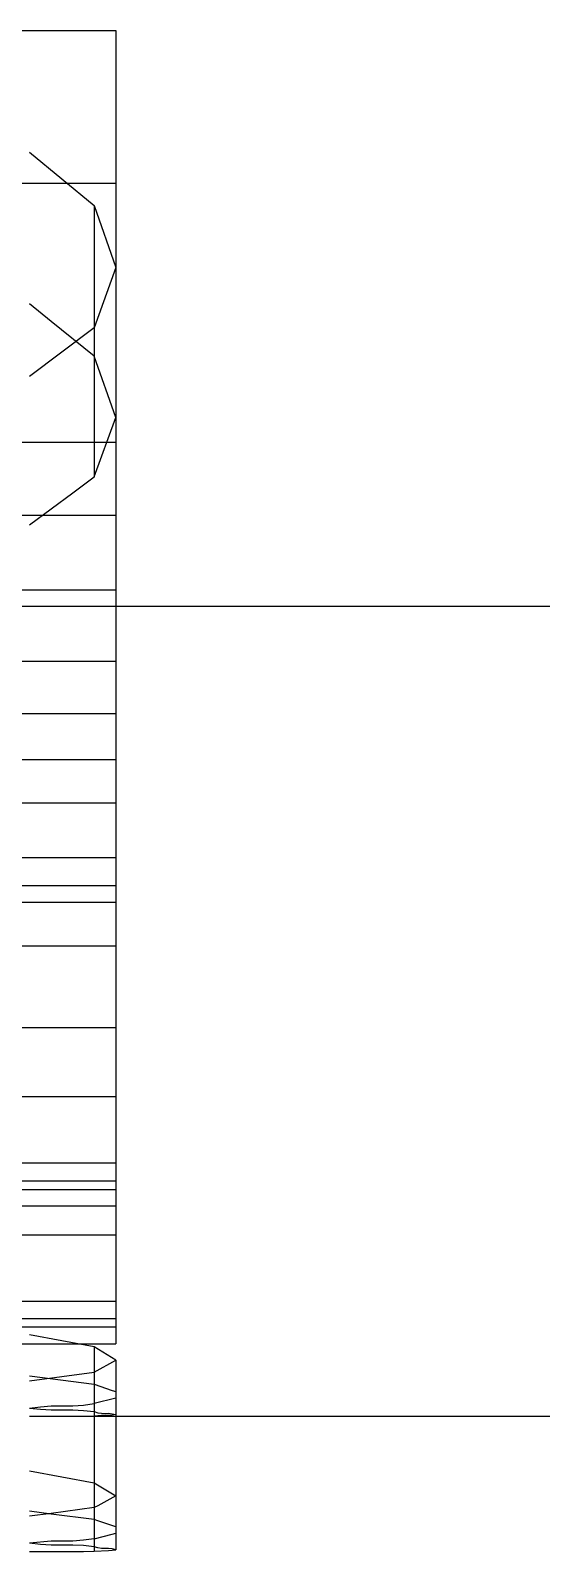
# Model space of a CAD drawing. Header units: millimetres. Extents: x -1 to 4489, y 0 to 1364.
# Drawn here: x 2723.778 to 2724.535, y 378.44 to 380.693 of the extents above; entities that cross this region are included whole.
import ezdxf

# ---------------------------------------------------------------- set-up
doc = ezdxf.new("R2010")
doc.units = ezdxf.units.MM
doc.linetypes.add('HIDDEN', pattern=[9.525, 6.35, -3.175])
doc.layers.add('DEFAULT_2', color=8, linetype='HIDDEN')

# ---------------------------------------------------------------- blocks, each defined once
blk = doc.blocks.new('A$C2FA92B4D')
at = {"color": 7, "linetype": 'Continuous'}
for p, q in [((18.3723, 35.6), (18.4362, 35.5999)), ((18.4043, 35.5844), (18.3723, 35.5875)), ((18.4362, 35.5844), (18.4043, 35.5844)), ((18.4362, 35.5999), (18.4521, 35.5998)), ((18.4521, 35.5831), (18.4362, 35.5844)), ((18.4521, 35.5998), (18.4681, 35.5995)), ((18.4681, 35.5995), (18.4894, 35.5986)), ((18.4681, 35.5809), (18.4681, 35.5995)), ((18.4894, 35.5986), (18.4947, 35.5981)), ((18.4947, 35.5981), (18.5, 35.5972)), ((18.5, 35.5809), (18.5, 35.5972)), ((18.4681, 35.5809), (18.4521, 35.5831)), ((18.4681, 35.5809), (18.4947, 35.5743)), ((18.5, 35.5634), (18.4734, 35.5544)), ((18.4947, 35.5743), (18.5, 35.5729)), ((18.5, 35.363), (18.5, 35.5651)), ((18.4042, 35.5444), (18.3723, 35.5402)), ((18.4681, 35.5525), (18.4042, 35.5444)), ((18.4734, 35.5544), (18.4681, 35.5525)), ((18.4681, 35.3519), (18.4681, 35.5525)), ((19.9602, 35.4), (18.5, 35.4)), ((18.4681, 35.3519), (18.4947, 35.3612)), ((18.4947, 35.3612), (18.5, 35.363)), ((18.3723, 35.3395), (18.4681, 35.3519)), ((18.5, 35.2676), (17, 35.2676)), ((18.5, 34.3591), (18.5, 35.2676)), ((17.2553, 35.2292), (18.5, 35.2292)), ((18.5, 35.1312), (18.3404, 35.1312)), ((18.3404, 34.8234), (18.5, 34.8234)), ((18.5, 34.6384), (18.0532, 34.6384)), ((18.0532, 34.5719), (18.5, 34.5719)), ((18.5, 34.3591), (18.0532, 34.3591)), ((18.3723, 34.0787), (18.4362, 34.0315)), ((18.4362, 34.0315), (18.4681, 34.0076)), ((18.4681, 34.0076), (18.5, 33.9197)), ((18.5, 33.9197), (18.4681, 33.829)), ((18.5, 33.6978), (18.5, 33.9197)), ((18.4681, 33.829), (18.4042, 33.7774)), ((18.4681, 33.6059), (18.4681, 33.829)), ((18.4042, 33.7774), (18.3723, 33.7513)), ((18.4681, 33.6059), (18.5, 33.6978)), ((18.3723, 33.527), (18.4681, 33.6059))]:
    blk.add_line(p, q, dxfattribs=at)
at = {"layer": 'DEFAULT_2', "color": 8, "linetype": 'HIDDEN'}
for p, q in [((18.3883, 35.5893), (18.3723, 35.5875)), ((18.4043, 35.5903), (18.3883, 35.5893)), ((18.4362, 35.5903), (18.4043, 35.5903)), ((18.4521, 35.5912), (18.4362, 35.5903)), ((18.4681, 35.5928), (18.4521, 35.5912)), ((18.4734, 35.5943), (18.4681, 35.5928)), ((18.4787, 35.5952), (18.4734, 35.5943)), ((18.484, 35.5952), (18.4787, 35.5952)), ((18.4894, 35.5952), (18.484, 35.5952)), ((18.4947, 35.5959), (18.4894, 35.5952)), ((18.5, 35.5972), (18.4947, 35.5959)), ((18.4681, 35.5525), (18.4681, 35.5809)), ((18.5, 35.5651), (18.5, 35.5809)), ((18.4043, 35.5436), (18.3723, 35.5477)), ((18.4681, 35.5348), (18.4043, 35.5436)), ((18.4734, 35.5321), (18.4681, 35.5348)), ((18.4681, 35.4981), (18.5, 35.5175)), ((18.5, 35.5175), (18.4734, 35.5321)), ((18.3723, 35.4803), (18.4681, 35.4981)), ((18.5, 35.4), (18.3723, 35.4)), ((18.3723, 35.3874), (18.3883, 35.3892)), ((18.3723, 35.3874), (18.3883, 35.3854)), ((18.3883, 35.3892), (18.4043, 35.3902)), ((18.3883, 35.3854), (18.4043, 35.3842)), ((18.4681, 35.3995), (18.3915, 35.3999)), ((18.4043, 35.3902), (18.4362, 35.3902)), ((18.4043, 35.3842), (18.4362, 35.3842)), ((18.4362, 35.3902), (18.4521, 35.3911)), ((18.4362, 35.3842), (18.4521, 35.3829)), ((18.4521, 35.3911), (18.4681, 35.3927)), ((18.4521, 35.3829), (18.4681, 35.3807)), ((18.4734, 35.3989), (18.4681, 35.3995)), ((18.4681, 35.3927), (18.4734, 35.3942)), ((18.4787, 35.3986), (18.4734, 35.3989)), ((18.4734, 35.3942), (18.4787, 35.3951)), ((18.484, 35.3986), (18.4787, 35.3986)), ((18.4787, 35.3951), (18.484, 35.3952)), ((18.4894, 35.3986), (18.484, 35.3986)), ((18.484, 35.3952), (18.4894, 35.3951)), ((18.4947, 35.398), (18.4894, 35.3986)), ((18.4894, 35.3951), (18.4947, 35.3959)), ((18.5, 35.3971), (18.4947, 35.398)), ((18.4947, 35.3959), (18.5, 35.3971)), ((18.5, 35.3725), (18.4681, 35.3807)), ((18.5, 35.3165), (18.5, 35.363)), ((18.3723, 35.3471), (18.4681, 35.3341)), ((18.4681, 35.2969), (18.4681, 35.3519)), ((18.4681, 35.3341), (18.5, 35.3165)), ((18.5, 35.3165), (18.4681, 35.2969)), ((18.0532, 35.292), (18.5, 35.292)), ((18.4681, 35.2969), (18.3723, 35.2789)), ((18.5, 35.2676), (18.5, 35.292)), ((18.5, 35.255), (18.0532, 35.255)), ((18.5, 35.0883), (18.0532, 35.0883)), ((17, 35.0636), (18.5, 35.0636)), ((18.0532, 35.0509), (18.5, 35.0509)), ((18.5, 35.0248), (18.3404, 35.0248)), ((18.3404, 34.9256), (18.5, 34.9256)), ((17, 34.7024), (18.5, 34.7024)), ((18.5, 34.6139), (18.3404, 34.6139)), ((18.5, 34.4914), (17, 34.4914)), ((17, 34.4264), (18.5, 34.4264)), ((18.5, 33.9197), (18.5, 34.3591)), ((18.5, 34.2812), (18.3085, 34.2812)), ((19.8952, 34.2), (10.0539, 34.2)), ((18.2447, 34.1753), (18.5, 34.1753)), ((18.3085, 34.0645), (18.5, 34.0645)), ((18.4681, 33.829), (18.4681, 34.0076)), ((18.5, 33.9571), (18.2447, 33.9571)), ((18.4681, 33.787), (18.3723, 33.8592)), ((18.5, 33.6978), (18.4681, 33.787)), ((18.5, 33.3464), (18.5, 33.6978)), ((18.5, 33.5733), (18.3085, 33.5733)), ((18.3085, 33.3464), (18.5, 33.3464))]:
    blk.add_line(p, q, dxfattribs=at)

msp = doc.modelspace()

# ---------------------------------------------------------------- block references
at = {"xscale": -1, "rotation": 180}
msp.add_blockref('A$C2FA92B4D', (2705.4045, 414.0395), dxfattribs=at)

doc.saveas('drawing.dxf')
